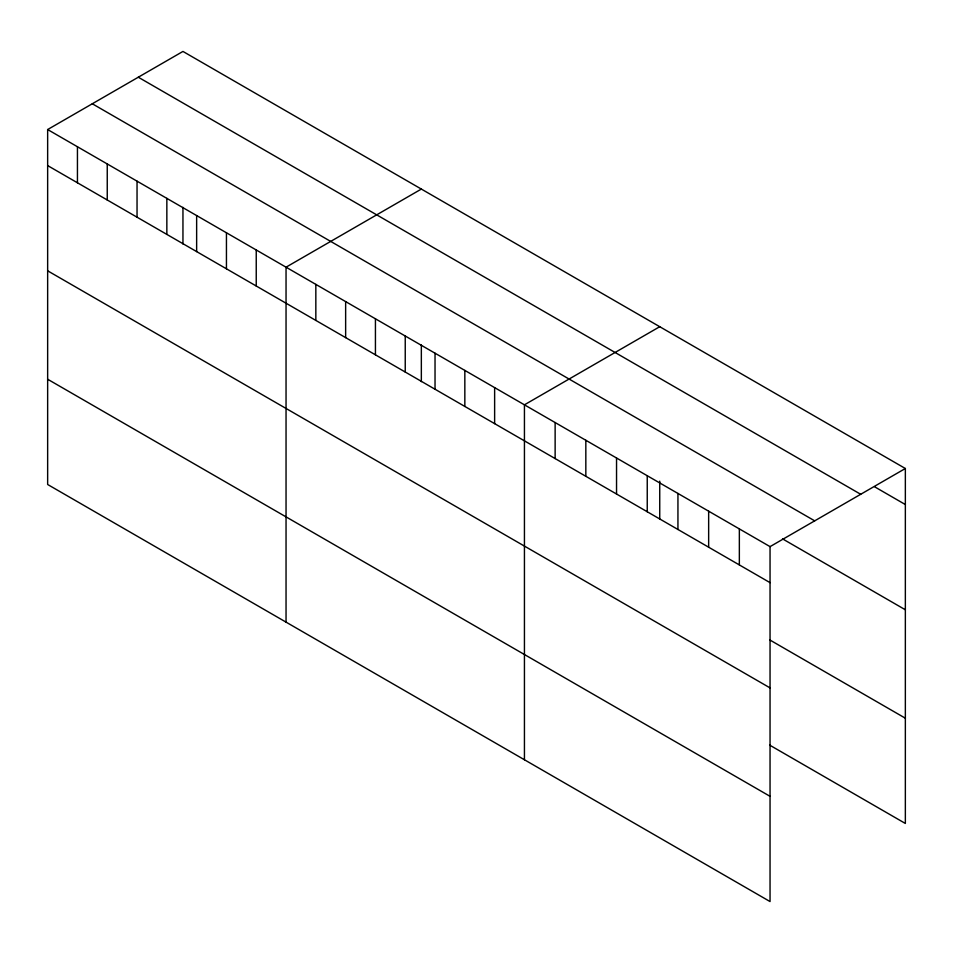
<?xml version="1.0" encoding="UTF-8"?>
<svg xmlns="http://www.w3.org/2000/svg" width="953" height="953" viewBox="0 0 953 953"><rect width="100%" height="100%" fill="white"/><g stroke="black" fill="none" stroke-linecap="round" stroke-linejoin="round"><path stroke-width="1.43" d="M47.65 129.548L770.048 546.629L770.048 901.562L47.65 484.493L47.65 129.548L182.952 51.438L905.35 468.507L905.35 823.452L769.75 745.163M421.345 189.075L286.043 267.185L286.043 622.118M659.738 326.7L524.436 404.822L524.436 759.755M770.048 546.629L905.35 468.507M874.651 486.816L905.35 504.542M138.304 77.217L860.702 494.285M92.298 103.77L814.696 520.85M782.544 538.874L905.35 609.777M47.65 165.584L770.048 582.652M769.75 639.916L905.35 718.205M47.65 270.819L770.048 687.899M47.65 379.246L770.048 796.327M739.349 528.903L739.349 564.926M708.651 511.177L708.651 547.201M677.94 493.451L677.94 529.475M659.738 481.158L659.738 519.254M647.242 475.726L647.242 511.749M616.543 458L616.543 494.023M585.833 440.274L585.833 476.297M555.134 422.548L555.134 458.572M494.631 387.621L494.631 423.644M464.838 370.407L464.838 406.443M435.033 353.206L435.033 389.241M421.345 344.998L421.345 381.629M405.239 336.004L405.239 372.039M375.434 318.802L375.434 354.826M345.641 301.601L345.641 337.624M315.836 284.387L315.836 320.422M256.238 249.984L256.238 286.007M226.445 232.782L226.445 268.806M196.64 215.569L196.64 251.604M182.952 207.361L182.952 243.992M166.846 198.367L166.846 234.402M137.041 181.165L137.041 217.201M107.248 163.964L107.248 199.987M77.443 146.762L77.443 182.785"/></g></svg>
